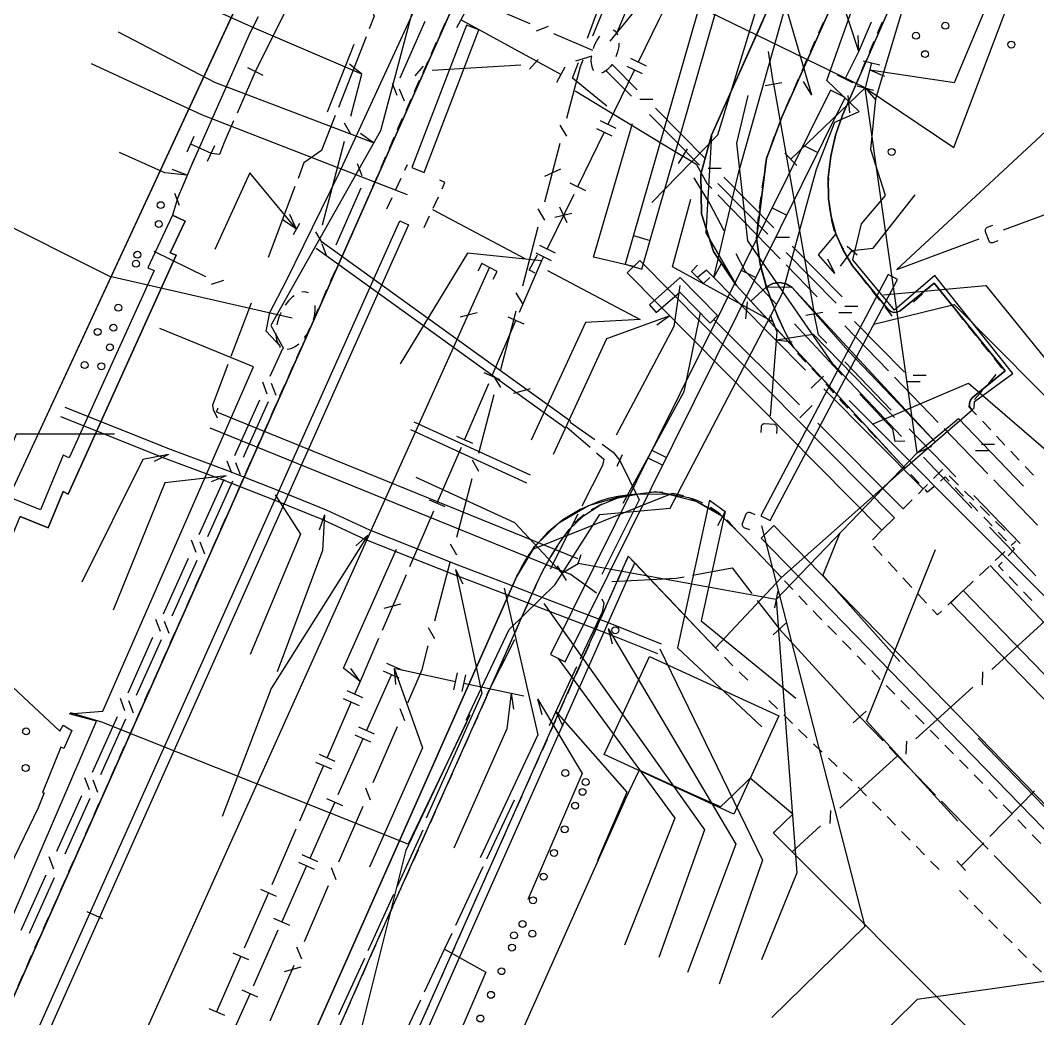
# Model space of a CAD drawing. Header units: metres. Extents: x 3206 to 3701, y 9896 to 11410.
# Drawn here: x 3521 to 3580, y 11177.2 to 11235.1 of the extents above; entities that cross this region are included whole.
import ezdxf

# ---------------------------------------------------------------- set-up
doc = ezdxf.new("R2010")
doc.units = ezdxf.units.M
for name, color, linetype in [('BOUNDARY', 7, 'Continuous'), ('BUILDING', 7, 'Continuous'), ('CURB', 7, 'Continuous'), ('ELECTR_CABLE', 7, 'Continuous'), ('ELECTR_CABLE_COMM', 7, 'Continuous'), ('GAS', 7, 'Continuous'), ('GRASS', 7, 'Continuous'), ('GROUND', 7, 'Continuous'), ('ROAD', 7, 'Continuous'), ('SEWER', 7, 'Continuous'), ('SIDEWALK_PATH', 7, 'Continuous'), ('WATER_PIPELINE', 7, 'Continuous')]:
    doc.layers.add(name, color=color, linetype=linetype)

# ---------------------------------------------------------------- blocks, each defined once
blk = doc.blocks.new('МОЖЖЕВЕЛЬНИК_СКАЛЬНЫЙ')
blk.add_circle((0, 0), 0.2)
blk = doc.blocks.new('КЛЕН_САХАРИСТЫЙ')
blk.add_circle((0, 0), 0.2)

msp = doc.modelspace()

# ---------------------------------------------------------------- linework, layer by layer
at = {"layer": 'BOUNDARY'}
msp.add_lwpolyline([(3253.023, 9915.673), (3233.596, 10020.109), (3233.041, 10027.227), (3225.675, 10139.955), (3262.083, 10325.257), (3335.841, 10689.444), (3351.098, 10763.684), (3367.768, 10831.231), (3377.814, 10869.112), (3520.394, 11207.447), (3551.174, 11273.829), (3554.005, 11279.367), (3611.719, 11390.174), (3639.436, 11373.131), (3680.635, 11298.581), (3281.247, 9920.202)], close=True, dxfattribs=at)
at = {"layer": 'BUILDING'}
msp.add_lwpolyline([(3554.896, 11192.505), (3557.511, 11198.195), (3565.013, 11194.747), (3562.398, 11189.057)], close=True, dxfattribs=at)
msp.add_lwpolyline([(3576.573, 11176.069), (3564.699, 11187.961), (3564.783, 11188.043), (3565.826, 11189.055), (3563.351, 11191.131), (3562.337, 11190.151), (3561.637, 11189.474), (3559.726, 11190.333), (3556.914, 11191.598), (3556.083, 11189.866), (3556.038, 11189.765), (3552.627, 11182.101), (3549.347, 11174.731)], dxfattribs=at)
at = {"layer": 'CURB'}
for points in [[(3564.084, 11235.04), (3562.45, 11231.389)], [(3545.651, 11234.873), (3545.362, 11234.228)], [(3567.331, 11234.329), (3567.618, 11234.969)], [(3570.993, 11234.947), (3570.72, 11234.301)], [(3566.846, 11233.231), (3567.127, 11233.873)], [(3570.525, 11233.841), (3570.251, 11233.195)], [(3545.158, 11233.772), (3544.869, 11233.127)], [(3544.665, 11232.671), (3544.376, 11232.026)], [(3566.364, 11232.132), (3566.645, 11232.773)], [(3570.056, 11232.735), (3569.782, 11232.09)], [(3544.171, 11231.57), (3543.883, 11230.926)], [(3565.875, 11231.035), (3566.161, 11231.675)], [(3569.587, 11231.629), (3569.313, 11230.984)], [(3562.45, 11231.389), (3561.117, 11228.409)], [(3543.678, 11230.469), (3543.6, 11230.294), (3543.389, 11229.825)], [(3565.393, 11229.936), (3565.51, 11230.22), (3565.548, 11230.304), (3565.671, 11230.579)], [(3569.117, 11230.524), (3568.842, 11229.879)], [(3543.185, 11229.368), (3542.932, 11228.804), (3542.897, 11228.723)], [(3564.948, 11228.821), (3565.189, 11229.441), (3565.202, 11229.473)], [(3568.653, 11229.416), (3568.41, 11228.759)], [(3542.698, 11228.265), (3542.418, 11227.617)], [(3561.117, 11228.409), (3560.784, 11222.754)], [(3564.529, 11227.695), (3564.767, 11228.354)], [(3568.274, 11228.278), (3568.104, 11227.598)], [(3542.219, 11227.158), (3541.938, 11226.51)], [(3564.224, 11226.541), (3564.297, 11227.051), (3564.36, 11227.225)], [(3568.006, 11227.108), (3567.909, 11226.414)], [(3541.74, 11226.051), (3541.459, 11225.403)], [(3564.056, 11225.352), (3564.154, 11226.046)], [(3567.882, 11225.915), (3567.857, 11225.421), (3567.865, 11225.214)], [(3541.26, 11224.944), (3540.979, 11224.296)], [(3563.888, 11224.163), (3563.986, 11224.857)], [(3567.885, 11224.715), (3567.889, 11224.599), (3567.963, 11224.018)], [(3540.781, 11223.837), (3540.5, 11223.189)], [(3563.773, 11222.968), (3563.82, 11223.487), (3563.836, 11223.666)], [(3568.05, 11223.526), (3568.212, 11222.844)], [(3540.301, 11222.73), (3540.199, 11222.494), (3540.094, 11222.266), (3540.011, 11222.086)], [(3560.784, 11222.754), (3562.537, 11219.719)], [(3563.814, 11221.776), (3563.724, 11222.428), (3563.728, 11222.47)], [(3568.433, 11222.397), (3568.727, 11221.835), (3568.758, 11221.776)], [(3539.801, 11221.633), (3539.505, 11220.991)], [(3564.02, 11220.595), (3563.932, 11220.926), (3563.883, 11221.281)], [(3568.99, 11221.333), (3569.193, 11220.945), (3569.356, 11220.738)], [(3539.295, 11220.537), (3539.047, 11220), (3539.001, 11219.896)], [(3569.665, 11220.345), (3570.098, 11219.794)], [(3562.537, 11219.719), (3563.394, 11218.789)], [(3564.331, 11219.436), (3564.327, 11219.445), (3564.179, 11220), (3564.149, 11220.112)], [(3573.705, 11219.541), (3574.015, 11219.827), (3574.189, 11219.609)], [(3538.799, 11219.438), (3538.513, 11218.792)], [(3565.795, 11219.579), (3564.284, 11219.604)], [(3574.084, 11210.636), (3565.795, 11219.579)], [(3570.407, 11219.401), (3570.841, 11218.85)], [(3572.823, 11218.725), (3573.338, 11219.201)], [(3574.5, 11219.217), (3574.937, 11218.669)], [(3563.394, 11218.789), (3564.168, 11217.95)], [(3564.778, 11218.321), (3564.517, 11218.972)], [(3538.311, 11218.335), (3538.026, 11217.689)], [(3571.15, 11218.457), (3571.547, 11217.952), (3571.587, 11217.909)], [(3575.248, 11218.278), (3575.685, 11217.729)], [(3565.276, 11217.229), (3565.175, 11217.427), (3564.975, 11217.862)], [(3575.996, 11217.338), (3576.433, 11216.789)], [(3537.824, 11217.231), (3537.538, 11216.585)], [(3565.834, 11216.167), (3565.595, 11216.605), (3565.503, 11216.784)], [(3576.744, 11216.398), (3577.181, 11215.85)], [(3537.336, 11216.128), (3537.189, 11215.794), (3537.05, 11215.482)], [(3566.584, 11215.241), (3566.097, 11215.745)], [(3536.848, 11215.025), (3536.563, 11214.379)], [(3577.492, 11215.459), (3577.926, 11214.914), (3577.922, 11214.91)], [(3567.418, 11214.378), (3567.414, 11214.383), (3566.932, 11214.882)], [(3577.597, 11214.53), (3577.143, 11213.996)], [(3536.361, 11213.922), (3536.075, 11213.276)], [(3568.21, 11213.476), (3567.748, 11214.002)], [(3576.818, 11213.616), (3576.363, 11213.082)], [(3535.873, 11212.818), (3535.587, 11212.172)], [(3569.015, 11212.586), (3568.776, 11212.831), (3568.54, 11213.1)], [(3576.039, 11212.701), (3576.013, 11212.671), (3576.468, 11212.191)], [(3569.853, 11211.725), (3569.791, 11211.791), (3569.365, 11212.228)], [(3535.385, 11211.715), (3535.099, 11211.069)], [(3576.812, 11211.828), (3577.294, 11211.319)], [(3570.677, 11210.852), (3570.196, 11211.362)], [(3577.638, 11210.956), (3578.12, 11210.447)], [(3534.897, 11210.612), (3534.612, 11209.966)], [(3571.501, 11209.979), (3571.02, 11210.489)], [(3578.464, 11210.084), (3578.701, 11209.834), (3578.946, 11209.575)], [(3534.409, 11209.509), (3534.123, 11208.863)], [(3572.325, 11209.106), (3571.844, 11209.616)], [(3579.29, 11209.212), (3579.772, 11208.703)], [(3573.149, 11208.233), (3572.668, 11208.742)], [(3574.891, 11208.354), (3574.655, 11208.599), (3574.383, 11208.362)], [(3533.92, 11208.406), (3533.633, 11207.76)], [(3574.006, 11208.034), (3573.639, 11207.714), (3573.492, 11207.869)], [(3575.722, 11207.488), (3575.237, 11207.993)], [(3533.431, 11207.303), (3533.144, 11206.658)], [(3558.834, 11207.64), (3550.731, 11204.388)], [(3555.893, 11207.428), (3555.629, 11207.355), (3555.35, 11207.264), (3555.217, 11207.213)], [(3557.084, 11207.64), (3556.765, 11207.586), (3556.48, 11207.548), (3556.382, 11207.531)], [(3558.29, 11207.696), (3558.071, 11207.708), (3557.626, 11207.7), (3557.581, 11207.695)], [(3559.483, 11207.506), (3559.417, 11207.526), (3558.97, 11207.622), (3558.787, 11207.646)], [(3560.611, 11207.074), (3560.284, 11207.23), (3559.959, 11207.355)], [(3554.757, 11207.017), (3554.596, 11206.938), (3554.542, 11206.911), (3554.285, 11206.769), (3554.134, 11206.676)], [(3561.625, 11206.42), (3561.461, 11206.552), (3561.09, 11206.806), (3561.047, 11206.831)], [(3576.554, 11206.622), (3576.069, 11207.127)], [(3532.941, 11206.201), (3532.655, 11205.555)], [(3553.721, 11206.396), (3553.561, 11206.275), (3553.338, 11206.091), (3553.175, 11205.942)], [(3577.386, 11205.756), (3577.004, 11206.154), (3576.901, 11206.261)], [(3552.858, 11205.556), (3552.756, 11205.422), (3552.577, 11205.179), (3552.439, 11204.983)], [(3562.494, 11205.58), (3562.42, 11205.657), (3562.128, 11205.974), (3562.002, 11206.091)], [(3532.452, 11205.098), (3532.166, 11204.453)], [(3563.328, 11204.702), (3562.838, 11205.217)], [(3578.218, 11204.89), (3577.732, 11205.396)], [(3550.806, 11204.486), (3549.828, 11202.844)], [(3552.16, 11204.569), (3552.069, 11204.43), (3551.909, 11204.174), (3551.784, 11203.966)], [(3578.305, 11204.026), (3578.678, 11204.411), (3578.564, 11204.53)], [(3531.963, 11203.996), (3531.676, 11203.35)], [(3556.547, 11203.731), (3556.283, 11204.008), (3556.155, 11203.718)], [(3564.161, 11203.825), (3563.672, 11204.34)], [(3551.536, 11203.532), (3551.457, 11203.389), (3551.317, 11203.122), (3551.206, 11202.903)], [(3555.953, 11203.26), (3555.671, 11202.619)], [(3557.376, 11202.862), (3556.893, 11203.369)], [(3578.018, 11203.164), (3577.744, 11203.448), (3577.957, 11203.667)], [(3531.473, 11202.893), (3531.187, 11202.248)], [(3536.628, 11173.095), (3549.828, 11202.844)], [(3565.828, 11202.071), (3565.339, 11202.585)], [(3578.852, 11202.3), (3578.365, 11202.804)], [(3550.989, 11202.453), (3550.925, 11202.308), (3550.859, 11202.159), (3550.701, 11201.804)], [(3555.47, 11202.162), (3555.187, 11201.521)], [(3558.204, 11201.994), (3557.721, 11202.501)], [(3530.984, 11201.791), (3530.698, 11201.145)], [(3559.033, 11201.125), (3558.55, 11201.632)], [(3566.662, 11201.193), (3566.173, 11201.708)], [(3579.685, 11201.435), (3579.199, 11201.94)], [(3550.499, 11201.346), (3550.211, 11200.697)], [(3554.986, 11201.063), (3554.703, 11200.422)], [(3567.499, 11200.319), (3567.32, 11200.501), (3567.006, 11200.831)], [(3530.495, 11200.688), (3530.208, 11200.042)], [(3550.008, 11200.24), (3549.721, 11199.591)], [(3559.862, 11200.257), (3559.378, 11200.763)], [(3554.502, 11199.965), (3554.219, 11199.324)], [(3560.69, 11199.388), (3560.207, 11199.895)], [(3568.347, 11199.457), (3567.849, 11199.963)], [(3530.005, 11199.585), (3529.719, 11198.94)], [(3549.518, 11199.134), (3549.23, 11198.485)], [(3569.196, 11198.594), (3568.984, 11198.81), (3568.698, 11199.1)], [(3529.516, 11198.483), (3529.229, 11197.837)], [(3554.018, 11198.866), (3553.845, 11198.475), (3553.734, 11198.226)], [(3561.519, 11198.52), (3561.035, 11199.026)], [(3549.028, 11198.027), (3548.74, 11197.378)], [(3562.347, 11197.651), (3561.864, 11198.158)], [(3570.045, 11197.731), (3569.547, 11198.237)], [(3529.027, 11197.38), (3528.74, 11196.735)], [(3553.53, 11197.769), (3553.245, 11197.13)], [(3563.21, 11196.816), (3562.706, 11197.303)], [(3570.893, 11196.868), (3570.395, 11197.375)], [(3548.537, 11196.921), (3548.249, 11196.272)], [(3528.537, 11196.278), (3528.251, 11195.632)], [(3553.041, 11196.673), (3552.756, 11196.033)], [(3571.742, 11196.006), (3571.244, 11196.512)], [(3548.047, 11195.815), (3547.819, 11195.301), (3547.759, 11195.166)], [(3552.552, 11195.577), (3552.267, 11194.937)], [(3564.937, 11195.149), (3564.433, 11195.635)], [(3572.591, 11195.143), (3572.093, 11195.649)], [(3528.048, 11195.175), (3527.761, 11194.53)], [(3547.555, 11194.709), (3547.265, 11194.061)], [(3552.063, 11194.481), (3551.778, 11193.841)], [(3565.801, 11194.315), (3565.297, 11194.802)], [(3573.439, 11194.28), (3572.941, 11194.787)], [(3527.558, 11194.073), (3527.272, 11193.427)], [(3566.664, 11193.482), (3566.16, 11193.968)], [(3574.288, 11193.418), (3573.79, 11193.924)], [(3547.061, 11193.605), (3546.771, 11192.956)], [(3551.574, 11193.384), (3551.289, 11192.745)], [(3527.069, 11192.97), (3526.782, 11192.325)], [(3567.528, 11192.648), (3567.024, 11193.134)], [(3575.137, 11192.555), (3574.639, 11193.061)], [(3546.567, 11192.5), (3546.277, 11191.852)], [(3551.085, 11192.288), (3550.8, 11191.649)], [(3568.391, 11191.814), (3567.888, 11192.301)], [(3575.985, 11191.692), (3575.487, 11192.198)], [(3526.579, 11191.868), (3526.292, 11191.222)], [(3546.073, 11191.395), (3545.783, 11190.747)], [(3569.255, 11190.98), (3569.237, 11190.998), (3568.751, 11191.467)], [(3550.596, 11191.192), (3550.311, 11190.552)], [(3576.829, 11190.825), (3576.335, 11191.335)], [(3526.089, 11190.765), (3525.803, 11190.12)], [(3545.579, 11190.29), (3545.289, 11189.642)], [(3570.095, 11190.123), (3569.605, 11190.623)], [(3577.671, 11189.956), (3577.177, 11190.466)], [(3525.6, 11189.663), (3525.313, 11189.018)], [(3550.107, 11190.096), (3549.822, 11189.456)], [(3570.936, 11189.267), (3570.445, 11189.767)], [(3545.085, 11189.186), (3544.795, 11188.537)], [(3578.513, 11189.086), (3578.019, 11189.596)], [(3525.11, 11188.561), (3524.823, 11187.915)], [(3549.618, 11189), (3549.332, 11188.36)], [(3571.777, 11188.41), (3571.286, 11188.91)], [(3579.355, 11188.217), (3578.861, 11188.727)], [(3544.591, 11188.081), (3544.301, 11187.432)], [(3549.129, 11187.903), (3548.843, 11187.264)], [(3572.617, 11187.553), (3572.127, 11188.053)], [(3580.197, 11187.348), (3579.703, 11187.858)], [(3524.62, 11187.458), (3524.333, 11186.813)], [(3544.097, 11186.976), (3543.807, 11186.328)], [(3548.64, 11186.807), (3548.371, 11186.205), (3548.354, 11186.168)], [(3573.458, 11186.696), (3572.967, 11187.196)], [(3524.13, 11186.356), (3523.844, 11185.711)], [(3574.299, 11185.839), (3573.808, 11186.339)], [(3543.603, 11185.871), (3543.314, 11185.223)], [(3548.152, 11185.711), (3547.867, 11185.071)], [(3523.641, 11185.254), (3523.354, 11184.608)], [(3543.109, 11184.766), (3542.82, 11184.118)], [(3547.664, 11184.614), (3547.38, 11183.974)], [(3575.987, 11184.133), (3575.492, 11184.628)], [(3523.151, 11184.151), (3522.864, 11183.506)], [(3576.836, 11183.285), (3576.45, 11183.671), (3576.341, 11183.78)], [(3542.616, 11183.662), (3542.326, 11183.013)], [(3547.177, 11183.517), (3546.893, 11182.876)], [(3522.661, 11183.049), (3522.374, 11182.403)], [(3542.122, 11182.557), (3541.832, 11181.909)], [(3577.685, 11182.436), (3577.19, 11182.931)], [(3522.171, 11181.946), (3521.893, 11181.32), (3521.885, 11181.301)], [(3546.69, 11182.419), (3546.406, 11181.779)], [(3578.535, 11181.588), (3578.039, 11182.083)], [(3541.628, 11181.452), (3541.444, 11181.041), (3541.339, 11180.803)], [(3521.682, 11180.844), (3521.396, 11180.198)], [(3546.203, 11181.322), (3545.919, 11180.682)], [(3579.384, 11180.739), (3579.349, 11180.774), (3578.888, 11181.234)], [(3541.138, 11180.346), (3540.852, 11179.696)], [(3545.716, 11180.225), (3545.432, 11179.585)], [(3580.233, 11179.891), (3579.737, 11180.386)], [(3521.194, 11179.741), (3520.908, 11179.095)], [(3540.65, 11179.238), (3540.364, 11178.588)], [(3545.229, 11179.128), (3544.945, 11178.488)], [(3540.163, 11178.13), (3539.877, 11177.481)], [(3544.742, 11178.031), (3544.458, 11177.391)]]:
    msp.add_lwpolyline(points, dxfattribs=at)
at = {"layer": 'ELECTR_CABLE'}
for points in [[(3569.647, 11229.771), (3569.669, 11229.781), (3567.786, 11231.579), (3571.568, 11242.2), (3571.602, 11246.014), (3580.211, 11264.944), (3583.055, 11266.684), (3582.286, 11268.189), (3591.597, 11286.917), (3593.8, 11285.469), (3603.31, 11290.697), (3620.952, 11299.38)], [(3536.071, 11216.122), (3536.071, 11216.122), (3536.071, 11216.122), (3536.071, 11216.122), (3536.132, 11216.15), (3535.293, 11217.053), (3535.503, 11218.124), (3536.453, 11219.936), (3539.535, 11226.205), (3546.892, 11242.187), (3548.407, 11242.415), (3548.141, 11245.375), (3558.227, 11267.777), (3562.03, 11276.332), (3560.205, 11277.148)], [(3534.68, 11232.09), (3543.21, 11249.22)], [(3566.925, 11230.728), (3565.345, 11236.161), (3567.85, 11241.625)], [(3553.914, 11234.025), (3555.144, 11237.345)], [(3540.592, 11236.202), (3541.163, 11235.945), (3541.323, 11235.862), (3541.562, 11235.306), (3541.275, 11234.575)], [(3546.356, 11234.65), (3546.836, 11235.528)], [(3546.596, 11235.089), (3552.388, 11231.922)], [(3541.093, 11234.11), (3539.487, 11230.018)], [(3540.379, 11233.659), (3538.84, 11229.739)], [(3564.704, 11231.372), (3564.404, 11233.255)], [(3569.895, 11232.718), (3570.866, 11232.478)], [(3533.629, 11229.709), (3534.68, 11232.09)], [(3535.128, 11231.867), (3534.232, 11232.313)], [(3552.148, 11231.483), (3552.628, 11232.361)], [(3555.045, 11230.083), (3553.055, 11231.707), (3553.393, 11232.618)], [(3570.381, 11232.598), (3570.02, 11231.14)], [(3566.925, 11230.728), (3566.434, 11231.522)], [(3553.2, 11230.974), (3559.453, 11227.183)], [(3564.212, 11231.285), (3565.196, 11231.459)], [(3564.704, 11231.372), (3567.064, 11218.065)], [(3569.535, 11231.26), (3570.505, 11231.02)], [(3572.131, 11210.949), (3568.144, 11215.147), (3563.223, 11222.273), (3562.57, 11227.937), (3563.232, 11230.711)], [(3546.895, 11194.503), (3549.383, 11199.748), (3552.038, 11202.36), (3554.63, 11206.413), (3558.709, 11206.796), (3565.222, 11219.247), (3567.201, 11226.435), (3568.268, 11229.153), (3569.626, 11229.761)], [(3532.11, 11227.36), (3532.6, 11227.31), (3532.88, 11228.01), (3533.428, 11229.251)], [(3539.304, 11229.553), (3538.505, 11227.517), (3537.478, 11226.796), (3537.142, 11225.904)], [(3530.709, 11227.447), (3531.122, 11228.357)], [(3530.916, 11227.902), (3532.11, 11227.36)], [(3531.903, 11226.905), (3532.317, 11227.815)], [(3559.194, 11226.755), (3559.712, 11227.611)], [(3561.127, 11225.312), (3560.886, 11225.559), (3560.265, 11226.692), (3559.453, 11227.183)], [(3537.044, 11222.953), (3534.342, 11226.221), (3532.31, 11221.786)], [(3561.838, 11222.854), (3561.004, 11224.441), (3560.099, 11225.936)], [(3536.966, 11225.436), (3535.417, 11221.323)], [(3565.082, 11221.247), (3564.398, 11221.955), (3561.476, 11224.954)], [(3569.267, 11221.724), (3570.479, 11221.857), (3572.908, 11224.954)], [(3537.044, 11222.953), (3536.663, 11223.806)], [(3537.044, 11222.953), (3536.278, 11223.487)], [(3537.232, 11223.278), (3536.856, 11222.628)], [(3568.254, 11220.385), (3567.306, 11221.477), (3568.335, 11222.695)], [(3538.484, 11222.264), (3552.965, 11211.839)], [(3538.192, 11221.858), (3552.673, 11211.433)], [(3563.501, 11220.06), (3563.059, 11220.533), (3562.536, 11221.527)], [(3568.584, 11220.821), (3569.267, 11221.724)], [(3568.982, 11221.967), (3569.552, 11221.48)], [(3567.227, 11219.027), (3565.43, 11220.887)], [(3568.254, 11220.385), (3567.853, 11221.229)], [(3564.889, 11218.572), (3563.501, 11220.06)], [(3534.419, 11218.674), (3533.253, 11215.578)], [(3566.572, 11217.978), (3567.556, 11218.152)], [(3567.786, 11216.342), (3567.31, 11216.834), (3567.064, 11218.065)], [(3568.687, 11214.498), (3565.912, 11217.475)], [(3571.37, 11214.739), (3568.839, 11217.358)], [(3523.981, 11194.842), (3523.88, 11194.869), (3525.818, 11195.024), (3534.553, 11214.971), (3529.14, 11217.21)], [(3533.077, 11215.11), (3532.189, 11212.751), (3532.214, 11212.51), (3532.448, 11212.017)], [(3571.527, 11212.473), (3568.829, 11215.263)], [(3574.247, 11211.761), (3571.717, 11214.38)], [(3550.597, 11213.699), (3549.635, 11213.427)], [(3572.308, 11210.663), (3571.762, 11210.643), (3571.614, 11211.36), (3569.71, 11213.401)], [(3558.216, 11198.906), (3555.227, 11200.103), (3551.492, 11201.541), (3549.2, 11202.424), (3546.374, 11203.506), (3541.305, 11205.507), (3538.788, 11206.673), (3535.937, 11207.839), (3533.077, 11208.944), (3529.75, 11210.187), (3523.648, 11212.624)], [(3532.41, 11212.373), (3532.504, 11212.605)], [(3557.993, 11198.349), (3555.007, 11199.545), (3551.277, 11200.981), (3548.985, 11201.864), (3546.157, 11202.947), (3541.068, 11204.955), (3538.548, 11206.123), (3535.715, 11207.281), (3532.864, 11208.384), (3529.533, 11209.628), (3523.384, 11212.084)], [(3532.41, 11212.373), (3553.345, 11203.875)], [(3532.034, 11211.447), (3552.919, 11202.969)], [(3550.622, 11208.695), (3543.883, 11211.782)], [(3552.715, 11211.492), (3554.069, 11210.318)], [(3552.92, 11211.776), (3554.355, 11210.774)], [(3526.506, 11211.078), (3520.809, 11211.078), (3518.816, 11206.064)], [(3550.414, 11208.241), (3543.675, 11211.328)], [(3575.267, 11208.605), (3572.569, 11211.395)], [(3577.125, 11208.782), (3574.595, 11211.401)], [(3554.765, 11210.488), (3555.416, 11210.034), (3555.803, 11209.558)], [(3529.641, 11209.908), (3528.154, 11209.617), (3524.6, 11202.505)], [(3529.641, 11209.908), (3528.806, 11209.49)], [(3554.447, 11209.99), (3554.875, 11209.619), (3554.784, 11209.258), (3553.592, 11206.896)], [(3555.65, 11209.216), (3555.956, 11209.9)], [(3576.201, 11206.782), (3573.407, 11209.742)], [(3555.803, 11209.558), (3556.909, 11207.27), (3554.747, 11202.944)], [(3532.971, 11208.664), (3529.425, 11208.251), (3526.431, 11200.886)], [(3532.971, 11208.664), (3532.106, 11208.311)], [(3580.003, 11205.803), (3577.473, 11208.422)], [(3535.826, 11207.56), (3537.288, 11205.283), (3534.375, 11198.306)], [(3579.008, 11204.737), (3576.31, 11207.527)], [(3538.668, 11206.398), (3538.559, 11204.341), (3535.94, 11197.294)], [(3538.668, 11206.398), (3538.371, 11205.512)], [(3553.367, 11206.449), (3551.752, 11203.249)], [(3578.627, 11204.212), (3577.23, 11205.692)], [(3541.187, 11205.231), (3535.593, 11196.332), (3532.741, 11188.91)], [(3541.187, 11205.231), (3540.496, 11204.602)], [(3579.91, 11202.873), (3578.627, 11204.212)], [(3546.265, 11203.227), (3547.788, 11196.049), (3544.569, 11188.826)], [(3546.265, 11203.227), (3546.697, 11202.398)], [(3560.016, 11202.901), (3562.299, 11203.329), (3563.452, 11201.839)], [(3554.44, 11201.86), (3552.919, 11202.969)], [(3555.329, 11202.543), (3559.061, 11202.722), (3559.524, 11202.809)], [(3549.093, 11202.144), (3551.037, 11193.646), (3547.698, 11186.525)], [(3553.515, 11198.063), (3553.753, 11198.572), (3554.786, 11200.784), (3554.895, 11201.271), (3554.773, 11201.505)], [(3563.758, 11201.444), (3565.045, 11199.78)], [(3551.384, 11201.261), (3560.712, 11188.146), (3558.059, 11180.742)], [(3555.117, 11199.824), (3562.513, 11187.321), (3559.723, 11179.877)], [(3555.117, 11199.824), (3555.36, 11198.922)], [(3564.676, 11199.443), (3565.414, 11200.117)], [(3565.045, 11199.78), (3569.7, 11194.69)], [(3549.687, 11199.155), (3548.073, 11195.954)], [(3558.105, 11198.628), (3564.067, 11186.379), (3561.549, 11179.198)], [(3551.71, 11194.199), (3553.304, 11197.61)], [(3546.899, 11194.366), (3543.525, 11187.319), (3525.768, 11194.385), (3523.943, 11194.934)], [(3552.085, 11195.001), (3556.209, 11190.335), (3554.505, 11186.378)], [(3552.085, 11195.001), (3552.494, 11194.161)], [(3569.331, 11194.353), (3570.069, 11195.027)], [(3437.542, 10996.611), (3446.962, 11017.708), (3446.938, 11018.785), (3447.824, 11019.67), (3456.75, 11039.999), (3462.001, 11051.614), (3461.809, 11052.303), (3462.46, 11052.609), (3472.539, 11075.685), (3479.551, 11091.43), (3479.283, 11092.348), (3480.47, 11093.037), (3489.287, 11112.93), (3495.762, 11127.221), (3495.676, 11128.21), (3496.354, 11128.616), (3510.285, 11161.163), (3510.576, 11162.446), (3511.788, 11163.899), (3518.14, 11177.464), (3525.469, 11194.443), (3524.007, 11194.835)], [(3458.503, 10999.652), (3459.955, 11004.068), (3464.988, 11014.954), (3463.687, 11017.823), (3466.401, 11018.187), (3474.863, 11037.416), (3476.483, 11041.413), (3475.227, 11042.867), (3477.738, 11043.659), (3489.311, 11069.617), (3488.022, 11071.138), (3490.668, 11072.394), (3501.327, 11096.502), (3500.004, 11098.453), (3502.683, 11099.114), (3515.386, 11127.596), (3518.505, 11135.639), (3518.505, 11135.639), (3525.765, 11150.677), (3532.829, 11164.636), (3540.019, 11173.372), (3543.408, 11186.973), (3547.122, 11194.828)], [(3569.7, 11194.69), (3571.051, 11193.3)], [(3571.4, 11192.942), (3574.102, 11190.162)], [(3577.237, 11187.751), (3579.842, 11190.414)], [(3548.095, 11186.473), (3549.27, 11188.974), (3549.694, 11189.882)], [(3574.451, 11189.803), (3577.154, 11187.023)], [(3544.37, 11188.117), (3542.888, 11184.853)], [(3575.584, 11186.062), (3576.887, 11187.394)], [(3577.502, 11186.665), (3579.201, 11184.917), (3580.198, 11183.878)], [(3575.833, 11185.782), (3575.335, 11186.342)], [(3546.283, 11182.612), (3547.883, 11186.02)], [(3542.681, 11184.398), (3541.621, 11182.063), (3541.196, 11181.135)], [(3544.47, 11178.751), (3545.635, 11181.234), (3546.07, 11182.159)], [(3545.635, 11181.234), (3548.023, 11179.889), (3546.168, 11175.58)], [(3540.988, 11180.68), (3539.495, 11177.421)], [(3542.657, 11174.89), (3544.257, 11178.298)]]:
    msp.add_lwpolyline(points, dxfattribs=at)
at = {"layer": 'ELECTR_CABLE_COMM'}
for points in [[(3555.234, 11233.846), (3558.754, 11238.186), (3561.766, 11245.589)], [(3545.721, 11242.964), (3541.914, 11228.648), (3535.602, 11217.444), (3535.565, 11217.377), (3536.304, 11216.036)], [(3570.02, 11231.14), (3545.721, 11242.964)], [(3570.02, 11231.14), (3575.152, 11227.694), (3579.822, 11239.989)], [(3540.85, 11231.936), (3534.625, 11234.607), (3527.446, 11237.837)], [(3554.234, 11234.17), (3555.555, 11237.434)], [(3570.283, 11232.202), (3575.186, 11231.464), (3577.782, 11237.634)], [(3550.594, 11234.867), (3546.093, 11236.782)], [(3555.63, 11234.311), (3556.315, 11235.972)], [(3543.064, 11231.735), (3544.505, 11235.015)], [(3551.632, 11234.713), (3550.937, 11234.433)], [(3555.403, 11234.516), (3555.509, 11234.456), (3555.63, 11234.311), (3555.664, 11234.222)], [(3541.525, 11227.957), (3532.317, 11231.45), (3526.732, 11234.373)], [(3554.225, 11233.322), (3551.975, 11234.279)], [(3554.262, 11233.425), (3554.335, 11233.629), (3554.481, 11233.915), (3554.638, 11234.138)], [(3555.738, 11233.733), (3555.729, 11233.551), (3555.669, 11233.241), (3555.569, 11232.944)], [(3550.566, 11232.239), (3551.064, 11232.799)], [(3552.724, 11229.392), (3553.508, 11232.378), (3553.671, 11232.78)], [(3553.242, 11232.718), (3554.2, 11233.008)], [(3554.291, 11232.16), (3554.237, 11232.232), (3554.164, 11232.449), (3554.137, 11232.713), (3554.153, 11232.939)], [(3540.85, 11231.936), (3540.121, 11232.521)], [(3543.923, 11231.85), (3544.421, 11232.41)], [(3544.92, 11232.174), (3550.066, 11232.475)], [(3555.332, 11232.505), (3555.254, 11232.388), (3555.182, 11232.311), (3555.065, 11232.186), (3554.869, 11232.048), (3554.724, 11231.998)], [(3555.011, 11232.128), (3556.463, 11230.662)], [(3555.353, 11232.494), (3556.805, 11231.027)], [(3570.283, 11232.202), (3571.136, 11231.821)], [(3540.212, 11229.508), (3540.85, 11231.936)], [(3542.898, 11230.699), (3542.626, 11231.397)], [(3543.304, 11230.378), (3543.031, 11231.076)], [(3565.703, 11227.01), (3570.02, 11231.14)], [(3573.036, 11209.987), (3570.02, 11231.14)], [(3570.02, 11231.14), (3570.628, 11230.431)], [(3556.958, 11230.496), (3557.707, 11230.493)], [(3569.016, 11230.7), (3569.108, 11229.704)], [(3557.86, 11229.962), (3560.765, 11227.029)], [(3557.519, 11229.596), (3560.423, 11226.663)], [(3540.211, 11228.459), (3539.833, 11229.106)], [(3552.723, 11228.343), (3552.345, 11228.99)], [(3538.557, 11223.201), (3539.832, 11228.057)], [(3541.525, 11227.957), (3540.772, 11228.51)], [(3551.449, 11224.536), (3552.343, 11227.941)], [(3530.72, 11226.089), (3529.422, 11226.214), (3526.796, 11227.401)], [(3566.049, 11226.648), (3565.358, 11227.371)], [(3531.107, 11226.99), (3530.417, 11225.382)], [(3530.72, 11226.089), (3529.848, 11226.424)], [(3540.855, 11226.046), (3540.582, 11226.744)], [(3551.457, 11226.037), (3552.37, 11226.446)], [(3560.917, 11226.497), (3561.667, 11226.494)], [(3561.478, 11225.597), (3564.382, 11222.664)], [(3561.82, 11225.963), (3564.724, 11223.03)], [(3529.982, 11225.04), (3530.261, 11224.344)], [(3539.353, 11222.044), (3540.808, 11225.355)], [(3551.448, 11223.487), (3551.07, 11224.134)], [(3536.798, 11217.803), (3526.233, 11220.216), (3519.161, 11223.754)], [(3538.555, 11222.152), (3538.177, 11222.799)], [(3550.175, 11219.68), (3551.069, 11223.085)], [(3538.811, 11221.393), (3538.539, 11222.091)], [(3564.877, 11222.499), (3565.627, 11222.495)], [(3531.795, 11220.196), (3528.811, 11221.671)], [(3565.438, 11221.599), (3568.342, 11218.666)], [(3565.78, 11221.964), (3568.684, 11219.031)], [(3532.822, 11219.984), (3532.112, 11219.744)], [(3536.923, 11219.094), (3536.828, 11219.028), (3536.593, 11218.798), (3536.404, 11218.554)], [(3537.74, 11219.273), (3537.538, 11219.322), (3537.37, 11219.303)], [(3550.173, 11218.631), (3549.795, 11219.278)], [(3538.063, 11217.792), (3538.094, 11217.903), (3538.143, 11218.244), (3538.141, 11218.537)], [(3568.837, 11218.5), (3569.586, 11218.496)], [(3536.153, 11218.122), (3536.124, 11218.057), (3536.034, 11217.854), (3535.925, 11217.502), (3535.91, 11217.412)], [(3548.9, 11214.824), (3549.794, 11218.229)], [(3568.495, 11218.135), (3569.244, 11218.131)], [(3537.521, 11216.672), (3537.671, 11216.878), (3537.853, 11217.204), (3537.901, 11217.32)], [(3569.397, 11217.6), (3572.301, 11214.667)], [(3535.858, 11216.916), (3535.856, 11216.835), (3535.898, 11216.55), (3535.99, 11216.316), (3536.072, 11216.212)], [(3536.506, 11216.005), (3536.513, 11216.004), (3536.743, 11216.047), (3536.985, 11216.162), (3537.18, 11216.309)], [(3535.533, 11214.434), (3536.256, 11216.044)], [(3548.898, 11213.775), (3548.52, 11214.422)], [(3572.796, 11214.501), (3573.546, 11214.497)], [(3535.359, 11213.399), (3535.093, 11214.1)], [(3535.869, 11213.314), (3535.603, 11214.015)], [(3570.444, 11211.654), (3576.015, 11214.034), (3580.784, 11209.911)], [(3572.454, 11214.136), (3573.204, 11214.132)], [(3547.625, 11209.968), (3548.519, 11213.373)], [(3533.472, 11209.846), (3534.919, 11213.066)], [(3533.976, 11209.748), (3535.428, 11212.98)], [(3569.08, 11213.02), (3587.732, 11194.345)], [(3573.036, 11209.987), (3575.426, 11211.991), (3579.198, 11208.056)], [(3573.036, 11209.987), (3573.886, 11210.374)], [(3576.756, 11210.502), (3577.506, 11210.498)], [(3564.857, 11201.497), (3573.036, 11209.987)], [(3576.414, 11210.137), (3577.163, 11210.134)], [(3533.298, 11208.812), (3533.032, 11209.512)], [(3533.802, 11208.714), (3533.536, 11209.415)], [(3547.624, 11208.919), (3547.246, 11209.566)], [(3531.41, 11205.259), (3532.857, 11208.478)], [(3552.437, 11203.014), (3549.718, 11205.942), (3543.985, 11208.564)], [(3546.35, 11205.112), (3547.244, 11208.517)], [(3531.909, 11205.149), (3533.362, 11208.38)], [(3568.527, 11205.307), (3567.558, 11202.899), (3572.023, 11197.911)], [(3531.236, 11204.224), (3530.97, 11204.925)], [(3531.735, 11204.114), (3531.468, 11204.815)], [(3546.349, 11204.063), (3545.971, 11204.71)], [(3529.348, 11200.671), (3530.795, 11203.89)], [(3529.841, 11200.549), (3531.294, 11203.781)], [(3553.38, 11203.59), (3553.56, 11204.112)], [(3545.076, 11200.256), (3545.97, 11203.661)], [(3552.698, 11202.587), (3552.176, 11203.441)], [(3552.437, 11203.014), (3553.38, 11203.59)], [(3564.857, 11201.497), (3553.38, 11203.59)], [(3564.947, 11201.989), (3564.767, 11201.005)], [(3564.857, 11201.497), (3566.051, 11185.662), (3564.013, 11180.607)], [(3529.173, 11199.637), (3528.907, 11200.337)], [(3580.666, 11200.444), (3577.363, 11197.434)], [(3529.667, 11199.515), (3529.401, 11200.215)], [(3545.074, 11199.207), (3544.696, 11199.854)], [(3527.286, 11196.084), (3528.733, 11199.303)], [(3527.773, 11195.95), (3529.226, 11199.181)], [(3543.498, 11195.504), (3544.337, 11197.442), (3544.695, 11198.805)], [(3576.827, 11197.303), (3576.792, 11196.554)], [(3576.255, 11196.423), (3572.952, 11193.413)], [(3527.111, 11195.049), (3526.845, 11195.75)], [(3527.599, 11194.915), (3527.333, 11195.616)], [(3543.338, 11194.467), (3543.062, 11195.164)], [(3525.223, 11191.496), (3526.671, 11194.716)], [(3525.706, 11191.35), (3527.158, 11194.581)], [(3541.504, 11190.896), (3542.903, 11194.127)], [(3572.415, 11193.282), (3572.381, 11192.534)], [(3571.844, 11192.403), (3568.541, 11189.393)], [(3525.049, 11190.462), (3524.783, 11191.163)], [(3525.531, 11190.315), (3525.265, 11191.016)], [(3541.344, 11189.86), (3541.068, 11190.557)], [(3523.161, 11186.909), (3524.608, 11190.128)], [(3523.638, 11186.75), (3525.091, 11189.982)], [(3539.51, 11186.289), (3540.908, 11189.52)], [(3568.004, 11189.262), (3567.97, 11188.513)], [(3567.433, 11188.382), (3565.781, 11186.877)], [(3522.987, 11185.875), (3522.721, 11186.575)], [(3521.099, 11182.322), (3522.546, 11185.541)], [(3539.35, 11185.252), (3539.074, 11185.949)], [(3521.57, 11182.151), (3523.023, 11185.382)], [(3537.516, 11181.681), (3538.914, 11184.912)], [(3537.356, 11180.645), (3537.08, 11181.341)], [(3535.522, 11177.074), (3536.92, 11180.305)], [(3536.352, 11179.934), (3537.317, 11180.201)]]:
    msp.add_lwpolyline(points, dxfattribs=at)
at = {"layer": 'GAS'}
for points in [[(3569.651, 11233.255), (3568.525, 11236.681), (3571.536, 11244.031)], [(3558.371, 11235.818), (3558.194, 11235.363), (3558.078, 11235.126), (3556.868, 11232.641)], [(3569.651, 11233.255), (3570.381, 11234.971)], [(3569.651, 11233.255), (3569.607, 11234.188)], [(3568.863, 11231.668), (3569.651, 11233.255)], [(3556.418, 11232.86), (3557.317, 11232.422)], [(3556.649, 11232.192), (3555.109, 11229.031)], [(3556.199, 11232.411), (3557.098, 11231.973)], [(3569.311, 11231.445), (3568.416, 11231.89)], [(3568.001, 11231.012), (3551.774, 11198.31), (3552.636, 11197.882), (3568.863, 11230.584), (3568.001, 11231.012)], [(3554.659, 11229.25), (3555.558, 11228.812)], [(3554.89, 11228.581), (3553.35, 11225.421)], [(3554.44, 11228.8), (3555.339, 11228.362)], [(3567.292, 11227.375), (3566.396, 11227.82)], [(3552.9, 11225.64), (3553.799, 11225.202)], [(3553.131, 11224.971), (3551.591, 11221.81)], [(3553.008, 11223.865), (3552.033, 11223.642)], [(3552.747, 11223.325), (3552.315, 11224.227)], [(3565.494, 11223.753), (3564.598, 11224.197)], [(3551.257, 11221.125), (3546.964, 11221.571), (3543.065, 11215.153)], [(3550.922, 11221.58), (3551.821, 11221.142)], [(3551.141, 11222.029), (3552.04, 11221.591)], [(3551.372, 11221.361), (3551.257, 11221.125), (3549.968, 11218.138)], [(3563.697, 11220.13), (3562.801, 11220.575)], [(3549.77, 11217.678), (3548.377, 11214.45)], [(3549.311, 11217.877), (3550.229, 11217.48)], [(3547.918, 11214.648), (3548.837, 11214.252)], [(3548.179, 11213.991), (3546.787, 11210.763)], [(3546.328, 11210.961), (3547.246, 11210.564)], [(3546.589, 11210.303), (3545.196, 11207.075)], [(3558.304, 11209.263), (3557.408, 11209.707)], [(3558.526, 11209.71), (3557.63, 11210.155)], [(3544.737, 11207.273), (3545.655, 11206.877)], [(3544.998, 11206.616), (3543.605, 11203.387)], [(3540.735, 11196.734), (3539.784, 11197.509), (3542.847, 11204.42)], [(3543.407, 11202.928), (3542.014, 11199.7)], [(3543.083, 11201.233), (3542.119, 11200.965)], [(3541.816, 11199.241), (3540.735, 11196.734), (3540.422, 11196.013)], [(3552.205, 11198.096), (3558.982, 11188.817), (3556.072, 11181.465)], [(3540.735, 11196.734), (3540.195, 11197.496)], [(3542.719, 11197.507), (3544.351, 11192.892), (3541.279, 11185.984)], [(3543.01, 11196.929), (3542.096, 11197.334)], [(3543.212, 11197.386), (3542.298, 11197.791)], [(3542.719, 11197.507), (3542.783, 11196.575)], [(3542.806, 11197.488), (3546.272, 11196.748)], [(3541.117, 11193.892), (3542.553, 11197.132)], [(3546.168, 11196.259), (3546.377, 11197.237)], [(3546.657, 11196.154), (3546.866, 11197.132)], [(3539.963, 11196.212), (3540.88, 11195.814)], [(3546.761, 11196.643), (3549.49, 11196.06), (3550.227, 11195.903)], [(3540.223, 11195.555), (3538.822, 11192.33)], [(3539.764, 11195.754), (3540.681, 11195.355)], [(3549.49, 11196.06), (3549.236, 11193.999), (3546.164, 11187.091)], [(3549.49, 11196.06), (3549.628, 11195.136)], [(3551.03, 11195.731), (3553.614, 11191.408), (3550.462, 11184.102)], [(3551.03, 11195.731), (3551.277, 11194.83)], [(3541.574, 11193.689), (3540.66, 11194.094)], [(3539.478, 11190.195), (3540.914, 11193.435)], [(3541.371, 11193.232), (3540.457, 11193.637)], [(3538.164, 11192.07), (3539.081, 11191.672)], [(3538.363, 11192.529), (3539.28, 11192.131)], [(3538.622, 11191.871), (3537.221, 11188.646)], [(3537.84, 11186.497), (3539.276, 11189.737)], [(3539.733, 11189.535), (3538.819, 11189.94)], [(3537.022, 11188.188), (3535.621, 11184.963)], [(3538.297, 11186.295), (3537.383, 11186.7)], [(3538.094, 11185.838), (3537.18, 11186.243)], [(3536.201, 11182.8), (3537.637, 11186.04)], [(3535.422, 11184.504), (3534.021, 11181.28)], [(3534.963, 11184.704), (3535.881, 11184.305)], [(3536.658, 11182.598), (3535.744, 11183.003)], [(3534.563, 11179.103), (3535.999, 11182.343)], [(3533.822, 11180.821), (3532.421, 11177.596)], [(3533.363, 11181.02), (3534.28, 11180.622)], [(3532.924, 11175.406), (3534.36, 11178.646)], [(3534.817, 11178.443), (3533.903, 11178.849)], [(3531.962, 11177.795), (3532.879, 11177.397)]]:
    msp.add_lwpolyline(points, dxfattribs=at)
at = {"layer": 'GRASS'}
msp.add_lwpolyline([(3574.593, 11243.009), (3568.71, 11229.57), (3568.296, 11228.398), (3568.019, 11227.19), (3567.881, 11225.958), (3567.885, 11224.715), (3568.039, 11223.684), (3568.324, 11222.687), (3568.738, 11221.735), (3569.274, 11220.841), (3571.347, 11218.303), (3571.5, 11218.177), (3571.683, 11218.122), (3571.874, 11218.139), (3572.05, 11218.231), (3574.015, 11219.827), (3578.141, 11214.747), (3576.246, 11213.207), (3576.173, 11213.134), (3576.117, 11213.049), (3576.08, 11212.954), (3576.062, 11212.852), (3576.066, 11212.749), (3576.091, 11212.649), (3576.135, 11212.557), (3576.198, 11212.475), (3576.345, 11212.603), (3576.353, 11212.972), (3578.568, 11214.589), (3574.048, 11220.267), (3571.722, 11218.261), (3569.309, 11221.173), (3569.811, 11223.273), (3571.201, 11224.914), (3570.351, 11227.581), (3570.633, 11230.513), (3572.247, 11235.859)], dxfattribs=at)
for points in [[(3564.303, 11219.619), (3564.615, 11218.732), (3564.97, 11217.862), (3565.366, 11217.01), (3565.804, 11216.177), (3567.439, 11214.404), (3572.325, 11209.106), (3574.084, 11210.636), (3565.795, 11219.579), (3565.446, 11219.79), (3565.056, 11219.868), (3564.663, 11219.811)], [(3564.305, 11219.611), (3563.397, 11218.786), (3564.168, 11217.95), (3565.824, 11216.155), (3565.38, 11216.989), (3564.978, 11217.845), (3564.619, 11218.719)]]:
    msp.add_lwpolyline(points, close=True, dxfattribs=at)
at = {"layer": 'GROUND'}
for points in [[(3520.394, 11207.447), (3551.174, 11273.829)], [(3531.267, 11146.485), (3556.656, 11203.617), (3561.35, 11198.696), (3565.17, 11202.77), (3572.325, 11209.106), (3563.397, 11218.786), (3564.284, 11219.604), (3564.201, 11219.943), (3564.105, 11220.269), (3564.016, 11220.597), (3563.932, 11220.926), (3563.724, 11222.428), (3563.932, 11220.926), (3564.303, 11219.619), (3564.663, 11219.811), (3565.056, 11219.868), (3565.446, 11219.79), (3565.795, 11219.579), (3569.046, 11215.886), (3574.084, 11210.636), (3576.198, 11212.475), (3576.135, 11212.557), (3576.091, 11212.649), (3576.066, 11212.749), (3576.062, 11212.852), (3576.08, 11212.954), (3576.117, 11213.049), (3576.173, 11213.134), (3576.246, 11213.207), (3578.141, 11214.747), (3574.015, 11219.827), (3572.05, 11218.231), (3571.874, 11218.139), (3571.683, 11218.122), (3571.5, 11218.177), (3571.347, 11218.303), (3569.274, 11220.841), (3568.738, 11221.735), (3568.324, 11222.687), (3568.039, 11223.684), (3567.885, 11224.715), (3567.881, 11225.958), (3568.019, 11227.19), (3568.296, 11228.398), (3568.71, 11229.57), (3588.121, 11273.73)], [(3534.824, 11235.273), (3534.346, 11234.326), (3533.579, 11232.564), (3530.904, 11226.533), (3530.183, 11224.796), (3529.867, 11223.771), (3528.429, 11220.719), (3528.793, 11220.554), (3523.884, 11209.699), (3523.519, 11209.864), (3522.216, 11206.684), (3520.394, 11207.431)], [(3517.889, 11198.948), (3523.329, 11193.862), (3523.529, 11194.219), (3524.021, 11193.894), (3523.568, 11192.863), (3523.385, 11192.943), (3522.329, 11190.317), (3522.423, 11190.281), (3522.082, 11189.423), (3520.434, 11186.025)]]:
    msp.add_lwpolyline(points, dxfattribs=at)
at = {"layer": 'ROAD'}
for points in [[(3614.888, 11389.689), (3554.144, 11253.986), (3513.548, 11162.514)], [(3517.455, 11134.885), (3526.679, 11155.628), (3536.628, 11173.095), (3542.776, 11186.952), (3549.828, 11202.844), (3550.858, 11204.563), (3552.264, 11205.948), (3553.97, 11206.94), (3555.9, 11207.482), (3557.873, 11207.75), (3559.791, 11207.415), (3561.522, 11206.523), (3562.932, 11205.118), (3565.17, 11202.77), (3572.325, 11209.106), (3562.535, 11219.721), (3561.216, 11221.66), (3560.523, 11223.852), (3560.483, 11226.151), (3561.117, 11228.409), (3602.521, 11320.928)]]:
    msp.add_lwpolyline(points, dxfattribs=at)
at = {"layer": 'SEWER'}
for points in [[(3571.847, 11220.621), (3582.074, 11230.097), (3589.16, 11232.875)], [(3564.669, 11217.591), (3558.855, 11220.781), (3559.907, 11224.701)], [(3578.032, 11222.911), (3582.81, 11224.68)], [(3577.393, 11223.166), (3577.132, 11223.07), (3577.097, 11223.054), (3577.071, 11223.037), (3577.036, 11223.012), (3577.008, 11222.982), (3576.99, 11222.953), (3576.976, 11222.917), (3576.968, 11222.879), (3576.971, 11222.851), (3576.976, 11222.824), (3577.179, 11222.275), (3577.193, 11222.253), (3577.206, 11222.236), (3577.228, 11222.217), (3577.249, 11222.206), (3577.279, 11222.192), (3577.31, 11222.181), (3577.344, 11222.18), (3577.393, 11222.18), (3577.429, 11222.189), (3577.72, 11222.296)], [(3571.847, 11220.621), (3576.625, 11222.39)], [(3571.352, 11220.326), (3563.974, 11206.353), (3564.503, 11206.073), (3571.882, 11220.046), (3571.352, 11220.326)], [(3571.074, 11219.158), (3577.004, 11219.687), (3581.249, 11214.474)], [(3570.514, 11217.456), (3575.185, 11218.593), (3582.389, 11211.319)], [(3564.515, 11217.99), (3564.894, 11217.005)], [(3564.894, 11217.005), (3564.509, 11212.137)], [(3564.857, 11216.543), (3567.001, 11216.871), (3571.708, 11212.047)], [(3564.857, 11216.543), (3565.785, 11216.432)], [(3564.891, 11211.114), (3564.913, 11211.391), (3564.914, 11211.43), (3564.909, 11211.46), (3564.901, 11211.502), (3564.885, 11211.54), (3564.867, 11211.569), (3564.839, 11211.597), (3564.809, 11211.62), (3564.782, 11211.629), (3564.755, 11211.636), (3564.172, 11211.682), (3564.146, 11211.679), (3564.125, 11211.674), (3564.099, 11211.662), (3564.079, 11211.648), (3564.055, 11211.627), (3564.032, 11211.603), (3564.016, 11211.572), (3563.996, 11211.528), (3563.989, 11211.491), (3563.964, 11211.183)], [(3561.002, 11207.247), (3559.142, 11198.695), (3564.031, 11194.118)], [(3561.002, 11207.247), (3561.901, 11206.597)], [(3561.901, 11206.597), (3560.508, 11200.25), (3565.991, 11195.772)], [(3561.901, 11206.597), (3561.464, 11205.772)], [(3563.642, 11206.411), (3563.384, 11206.512), (3563.347, 11206.524), (3563.316, 11206.528), (3563.274, 11206.533), (3563.233, 11206.529), (3563.2, 11206.52), (3563.165, 11206.501), (3563.134, 11206.479), (3563.118, 11206.456), (3563.104, 11206.432), (3562.89, 11205.887), (3562.885, 11205.862), (3562.884, 11205.84), (3562.888, 11205.812), (3562.896, 11205.789), (3562.909, 11205.759), (3562.925, 11205.731), (3562.95, 11205.706), (3562.987, 11205.674), (3563.019, 11205.657), (3563.308, 11205.544)], [(3564.722, 11205.779), (3588.588, 11181.235), (3587.846, 11180.511), (3563.98, 11205.056), (3564.722, 11205.779)], [(3564.006, 11205.773), (3570.006, 11182.552), (3564.603, 11177.262)], [(3588.56, 11180.52), (3573.04, 11178.317), (3567.612, 11172.981)]]:
    msp.add_lwpolyline(points, dxfattribs=at)
at = {"layer": 'SIDEWALK_PATH'}
for points in [[(3513.548, 11162.514), (3554.144, 11253.986), (3614.888, 11389.689)], [(3571.845, 11244.394), (3565.189, 11229.441), (3564.297, 11227.051), (3563.724, 11222.428), (3563.932, 11220.926), (3564.303, 11219.619), (3564.663, 11219.811), (3565.056, 11219.868), (3565.446, 11219.79), (3565.795, 11219.579), (3569.046, 11215.886), (3574.084, 11210.636), (3576.198, 11212.475), (3576.135, 11212.557), (3576.091, 11212.649), (3576.066, 11212.749), (3576.062, 11212.852), (3576.08, 11212.954), (3576.117, 11213.049), (3576.173, 11213.134), (3576.246, 11213.207), (3578.141, 11214.747), (3574.015, 11219.827), (3572.05, 11218.231), (3571.874, 11218.139), (3571.683, 11218.122), (3571.5, 11218.177), (3571.347, 11218.303), (3569.274, 11220.841), (3568.738, 11221.735), (3568.324, 11222.687), (3568.039, 11223.684), (3567.885, 11224.715), (3567.881, 11225.958), (3568.019, 11227.19), (3568.296, 11228.398), (3568.71, 11229.57), (3588.121, 11273.73)], [(3534.824, 11235.273), (3534.346, 11234.326), (3533.579, 11232.564), (3530.904, 11226.533), (3530.183, 11224.796), (3529.867, 11223.771), (3530.591, 11223.43), (3529.725, 11221.592), (3530.076, 11221.449), (3523.816, 11207.608), (3523.521, 11207.759), (3522.653, 11205.64), (3521.031, 11206.305)], [(3536.818, 11170.533), (3541.444, 11181.041), (3547.819, 11195.301), (3550.925, 11202.308), (3551.337, 11203.161), (3551.798, 11203.988), (3552.305, 11204.787), (3552.858, 11205.556), (3553.683, 11206.346), (3554.634, 11206.958), (3555.684, 11207.378), (3556.804, 11207.593), (3558.547, 11207.618), (3560.206, 11207.192), (3561.696, 11206.347), (3562.932, 11205.118), (3565.17, 11202.77), (3561.35, 11198.696), (3556.283, 11204.008), (3530.885, 11146.856)], [(3536.818, 11170.533), (3541.444, 11181.041), (3547.819, 11195.301), (3550.925, 11202.308), (3551.337, 11203.161), (3551.798, 11203.988), (3552.305, 11204.787), (3552.858, 11205.556), (3553.683, 11206.346), (3554.634, 11206.958), (3555.684, 11207.378), (3556.804, 11207.593), (3556.238, 11207.549), (3555.676, 11207.465), (3555.122, 11207.341), (3554.577, 11207.178), (3553.493, 11206.72), (3552.492, 11206.111), (3551.592, 11205.363), (3550.806, 11204.486), (3550.525, 11204.098), (3550.268, 11203.695), (3550.035, 11203.276), (3549.828, 11202.844), (3536.628, 11173.095)], [(3517.889, 11198.948), (3523.329, 11193.862), (3523.529, 11194.219), (3524.021, 11193.894), (3523.568, 11192.863), (3523.385, 11192.943), (3522.329, 11190.317), (3522.423, 11190.281), (3522.082, 11189.423), (3520.434, 11186.025)]]:
    msp.add_lwpolyline(points, dxfattribs=at)
for points in [[(3563.397, 11218.786), (3564.284, 11219.604), (3564.201, 11219.943), (3564.105, 11220.269), (3564.016, 11220.597), (3563.932, 11220.926), (3563.724, 11222.428), (3564.297, 11227.051), (3565.189, 11229.441), (3571.845, 11244.394), (3577.671, 11257.787), (3585.096, 11274.311), (3588.775, 11282.553), (3590.501, 11287.402), (3594.162, 11302.022), (3594.073, 11302.062), (3561.117, 11228.409), (3560.483, 11226.151), (3560.523, 11223.852), (3561.216, 11221.66), (3562.535, 11219.721)], [(3530.076, 11221.449), (3529.725, 11221.592), (3530.591, 11223.43), (3529.867, 11223.771), (3528.429, 11220.719), (3528.793, 11220.554), (3523.884, 11209.699), (3523.519, 11209.864), (3522.216, 11206.684), (3520.394, 11207.431), (3519.664, 11205.649), (3520.59, 11205.23), (3521.031, 11206.305), (3522.653, 11205.64), (3523.521, 11207.759), (3523.816, 11207.608)], [(3530.885, 11146.856), (3531.267, 11146.485), (3556.656, 11203.617), (3556.283, 11204.008)]]:
    msp.add_lwpolyline(points, close=True, dxfattribs=at)
at = {"layer": 'WATER_PIPELINE'}
for points in [[(3557.66, 11224.513), (3561.476, 11228.428), (3565.16, 11240.454)], [(3561.265, 11238.889), (3556.104, 11220.925), (3557.074, 11220.647), (3562.235, 11238.611), (3561.265, 11238.889)], [(3561.245, 11220.157), (3562.69, 11226.283), (3565.32, 11235.591)], [(3546.898, 11234.781), (3543.734, 11226.525), (3544.457, 11226.249), (3547.621, 11234.505), (3546.898, 11234.781)], [(3543.482, 11224.956), (3531.611, 11229.566), (3525.179, 11232.536)], [(3556.589, 11220.786), (3554.262, 11221.336), (3556.523, 11229.083)], [(3543.473, 11226.679), (3543.318, 11226.349)], [(3543.106, 11225.896), (3542.798, 11225.236)], [(3545.488, 11225.288), (3545.66, 11225.655), (3545.368, 11225.792)], [(3542.586, 11224.783), (3542.277, 11224.124)], [(3544.967, 11224.175), (3545.276, 11224.835)], [(3544.93, 11224.095), (3550.286, 11221.26)], [(3507.49, 11144.061), (3543.049, 11223.435), (3543.541, 11223.215), (3508.087, 11143.796), (3507.49, 11144.061)], [(3544.447, 11223.062), (3544.755, 11223.722)], [(3556.589, 11222.587), (3557.548, 11222.311)], [(3548.454, 11220.062), (3548.688, 11220.504), (3547.805, 11220.972), (3547.571, 11220.53)], [(3550.997, 11221.446), (3550.53, 11220.564)], [(3556.23, 11220.431), (3570.991, 11205.515), (3571.709, 11206.225), (3556.948, 11221.141), (3556.23, 11220.431)], [(3560.296, 11220.864), (3559.943, 11220.51), (3560.652, 11219.804), (3561.005, 11220.159)], [(3561.245, 11220.157), (3561.695, 11220.976)], [(3524.431, 11167.835), (3548.247, 11220.738)], [(3550.546, 11220.593), (3550.866, 11220.423)], [(3551.611, 11220.558), (3556.967, 11217.722)], [(3560.818, 11220.588), (3560.298, 11220.157)], [(3566.568, 11214.777), (3560.818, 11220.588)], [(3559.282, 11219.689), (3558.93, 11217.316), (3555.592, 11211.018)], [(3557.512, 11218.571), (3557.901, 11218.129), (3559.273, 11219.315), (3561.024, 11217.504), (3561.461, 11217.955), (3559.3, 11220.148), (3557.512, 11218.571)], [(3563.091, 11217.759), (3563.203, 11218.754)], [(3546.55, 11217.882), (3547.519, 11218.135)], [(3558.701, 11217.934), (3555.022, 11216.609), (3551.936, 11209.907)], [(3560.448, 11218.1), (3559.499, 11213.533), (3555.966, 11207.055)], [(3558.701, 11217.934), (3557.939, 11217.394)], [(3556.967, 11217.722), (3553.798, 11217.552), (3550.659, 11210.728)], [(3561.242, 11217.73), (3566.205, 11212.77)], [(3566.889, 11213.746), (3567.598, 11214.448)], [(3573.374, 11207.9), (3567.623, 11213.711)], [(3566.939, 11212.739), (3566.234, 11212.033)], [(3567.266, 11211.71), (3572.228, 11206.75)], [(3573.987, 11208.516), (3574.5, 11209.03), (3574.522, 11209.008)], [(3574.88, 11208.659), (3575.422, 11208.13)], [(3573.099, 11207.625), (3573.374, 11207.9), (3573.634, 11208.162)], [(3575.78, 11207.78), (3576.322, 11207.251)], [(3572.212, 11206.734), (3572.228, 11206.75), (3572.747, 11207.271)], [(3576.68, 11206.902), (3577.222, 11206.372)], [(3577.579, 11206.023), (3578.121, 11205.494)], [(3570.435, 11204.955), (3570.97, 11205.49)], [(3574.074, 11204.364), (3570.1, 11194.471), (3575.386, 11188.657)], [(3571.008, 11204.039), (3570.491, 11204.594)], [(3578.75, 11204.88), (3578.475, 11204.62)], [(3578.111, 11204.277), (3577.56, 11203.757)], [(3571.864, 11203.119), (3571.348, 11203.673)], [(3577.197, 11203.413), (3576.646, 11202.893)], [(3577.255, 11203.468), (3585.537, 11194.704)], [(3572.721, 11202.199), (3572.205, 11202.753)], [(3601.735, 11175.112), (3575.703, 11202.011), (3574.977, 11201.309), (3601.235, 11174.176)], [(3576.282, 11202.55), (3575.732, 11202.03)], [(3573.578, 11201.278), (3573.062, 11201.833)], [(3575.368, 11201.687), (3575.34, 11201.66), (3574.816, 11201.168)], [(3574.451, 11200.826), (3574.21, 11200.6), (3573.919, 11200.912)], [(3591.209, 11179.346), (3583.696, 11186.073), (3576.558, 11193.468)], [(3524.901, 11183.413), (3525.812, 11183.006)]]:
    msp.add_lwpolyline(points, dxfattribs=at)

# ---------------------------------------------------------------- block references
at = {"layer": 'BUSH'}
for p in [(3574.663, 11234.748), (3572.966, 11234.169), (3578.485, 11233.652), (3573.491, 11233.102), (3571.558, 11227.434), (3529.181, 11224.35), (3529.071, 11223.255), (3527.831, 11221.474), (3526.722, 11218.405), (3526.442, 11217.248), (3525.525, 11217.006), (3526.234, 11216.108), (3524.777, 11215.081), (3525.739, 11215.014), (3555.529, 11199.714), (3521.382, 11193.853), (3521.357, 11191.73), (3552.637, 11191.437), (3553.814, 11190.916), (3553.634, 11190.347), (3553.204, 11189.546), (3552.594, 11188.175), (3551.984, 11186.805), (3551.374, 11185.434), (3550.764, 11184.064), (3550.154, 11182.694), (3549.664, 11182.03), (3550.723, 11182.122), (3549.544, 11181.323), (3548.934, 11179.953), (3548.325, 11178.583), (3547.715, 11177.212)]:
    msp.add_blockref('МОЖЖЕВЕЛЬНИК_СКАЛЬНЫЙ', p, dxfattribs=at)
at = {"layer": 'TREE'}
msp.add_blockref('КЛЕН_САХАРИСТЫЙ', (3527.755, 11220.957), dxfattribs=at)

doc.saveas('drawing.dxf')
